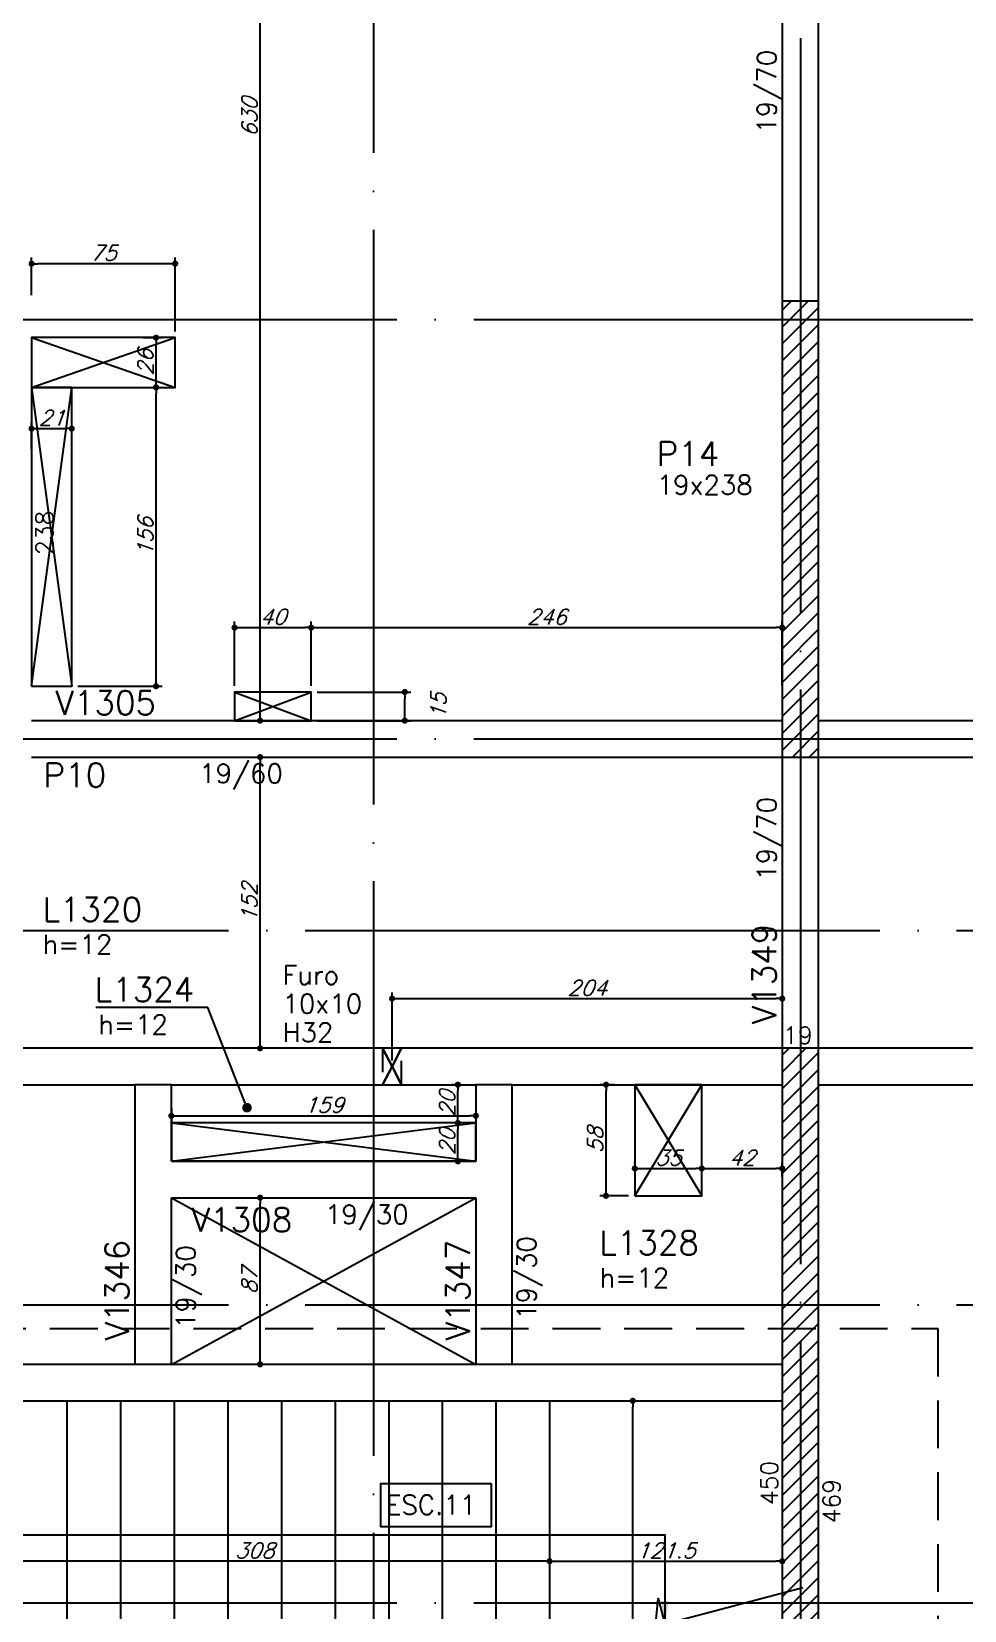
# Model space of a CAD drawing. Extents: x -5051 to 5519, y -2218 to 2282.
# Drawn here: x 204 to 691, y 200 to 1024 of the extents above; entities that cross this region are included whole.
import ezdxf
from ezdxf import colors
from ezdxf.entities.mleader import LeaderData, LeaderLine
from ezdxf.enums import TextEntityAlignment as Align
from ezdxf.math import Vec2, Vec3

# ---------------------------------------------------------------- set-up
doc = ezdxf.new("R2010")
doc.units = 0
doc.header["$LTSCALE"] = 50
doc.header["$MEASUREMENT"] = 0
for name, pattern in [('DASHED', [0.75, 0.5, -0.25]), ('EIXO', [6.8, 6, -0.4, 0, -0.4]), ('HIDDEN', [0.375, 0.25, -0.125])]:
    doc.linetypes.add(name, pattern=pattern)
doc.layers.get('0').update_dxf_attribs({"linetype": 'CONTINUOUS'})
doc.layers.get('DEFPOINTS').update_dxf_attribs({"linetype": 'CONTINUOUS'})
for name, color, linetype in [('F-AUX', 2, 'CONTINUOUS'), ('F-AUX-RED', 1, 'CONTINUOUS'), ('F-COTAS', 106, 'CONTINUOUS'), ('F-COTAS-FUROS', 50, 'CONTINUOUS'), ('F-COTAS-FUROS VIGA', 50, 'CONTINUOUS'), ('F-EIXO', 12, 'EIXO'), ('F-ESCADAS', 2, 'CONTINUOUS'), ('F-FURO-PAREDE', 2, 'HIDDEN'), ('F-FURO-PAREDE-TEXTOS', 2, 'CONTINUOUS'), ('F-LAJES-DIM', 2, 'CONTINUOUS'), ('F-LAJES-NOME', 4, 'CONTINUOUS'), ('F-NÍVEL-PLANTA', 2, 'CONTINUOUS'), ('F-PILARES-DIM', 172, 'CONTINUOUS'), ('F-PILARES-HACH', 174, 'CONTINUOUS'), ('F-PILARES-NOME', 170, 'CONTINUOUS'), ('F-PILARES-S', 170, 'CONTINUOUS'), ('F-TEXTO', 6, 'CONTINUOUS'), ('F-TEXTO ESCADA', 2, 'CONTINUOUS'), ('F-TEXTO-YELLOW', 2, 'CONTINUOUS'), ('F-VIGAS', 3, 'CONTINUOUS'), ('F-VIGAS-DIM', 2, 'CONTINUOUS'), ('F-VIGAS-NOME', 4, 'CONTINUOUS'), ('F-VÃO', 1, 'CONTINUOUS')]:
    doc.layers.add(name, color=color, linetype=linetype)
doc.layers.add('F-DESNIVEL-2', color=7, linetype='CONTINUOUS', true_color=0xffd1e8)
doc.styles.add('5385-ARQ-PB-BAS-PLA-TER-TORRE-A-106-TXT$0$R60-75', font='simplex.shx', dxfattribs={"height": 0.1125})
doc.styles.add('CP-TEXT-INCL', font='simplex.shx', dxfattribs={"oblique": 20})
doc.styles.add('MCP', font='simplex.shx')
doc.styles.add('ROMANS', font='simplex.shx')
doc.styles.get("Standard").update_dxf_attribs({"font": 'simplex.shx'})
doc.dimstyles.new('CP-COTAS-50', dxfattribs={"dimscale": 0.64, "dimtxt": 12.5, "dimasz": 5, "dimexe": 5, "dimexo": 5, "dimgap": 2.5, "dimtad": 1, "dimdec": 1, "dimdsep": 46, "dimtxsty": 'CP-TEXT-INCL', "dimblk1": 'DOT', "dimblk2": 'DOT', "dimsah": 1, "dimcen": 9, "dimclrd": 256, "dimclre": 256, "dimclrt": 256, "dimadec": 0, "dimazin": 0, "dimtfac": 1, "dimtdec": 1, "dimtmove": 2, "dimatfit": 3, "dimldrblk": 'DOT', "dimfxl": 5, "dimtolj": 1, "dimarcsym": 0})

# ---------------------------------------------------------------- blocks, each defined once
blk = doc.blocks.new('*U3')
at = {"layer": 'F-EIXO'}
blk.add_line((0, 0), (7197, 0), dxfattribs=at)
at = {"layer": 'F-TEXTO', "style": 'ROMANS'}
blk.add_attdef('EIXO', text='', height=17.5, dxfattribs=at).set_placement((-28.2072, 0), align=Align.MIDDLE_CENTER)
blk = doc.blocks.new('*U4')
at = {"layer": 'F-EIXO'}
blk.add_line((0, 0), (7285, 0), dxfattribs=at)
at = {"layer": 'F-TEXTO', "style": 'ROMANS'}
blk.add_attdef('EIXO', text='', height=17.5, dxfattribs=at).set_placement((-28.2072, 0), align=Align.MIDDLE_CENTER)
blk = doc.blocks.new('*U203')
at = {"layer": 'F-EIXO'}
blk.add_line((0, 0), (0, -2495.78), dxfattribs=at)
at = {"layer": 'F-TEXTO', "style": 'ROMANS'}
blk.add_attdef('EIXO', text='', height=17.5, rotation=360, dxfattribs=at).set_placement((0, 28.21), align=Align.MIDDLE_CENTER)
blk = doc.blocks.new('*U215')
at = {"layer": 'F-EIXO'}
blk.add_line((0, 0), (0, -2395.78), dxfattribs=at)
at = {"layer": 'F-TEXTO', "style": 'ROMANS'}
blk.add_attdef('EIXO', text='', height=17.5, rotation=360, dxfattribs=at).set_placement((0, 28.21), align=Align.MIDDLE_CENTER)
blk = doc.blocks.new('_DOT')
at = {"color": 0, "linetype": 'ByBlock'}
blk.add_line((-0.5, 0), (-1, 0), dxfattribs=at)
at = {"color": 0, "linetype": 'ByBlock', "const_width": 0.5}
blk.add_lwpolyline([(-0.25, 0, 1), (0.25, 0, 1)], format="xyb", close=True, dxfattribs=at)
blk = doc.blocks.new('*D62')
at = {"layer": 'DEFPOINTS', "color": 0, "linetype": 'Continuous', "transparency": 16777216}
for p in [(517.95, 309.5), (517.95, 309.5), (517.95, 43.5)]:
    blk.add_point(p, dxfattribs=at)
at = {"layer": 'F-COTAS', "linetype": 'Continuous', "lineweight": -2, "transparency": 16777216}
blk.add_line((517.95, 46.7), (517.95, 306.3), dxfattribs=at)
at = {"layer": 'F-COTAS', "linetype": 'Continuous', "lineweight": -2, "transparency": 16777216, "xscale": 3.2, "yscale": 3.2, "zscale": 3.2}
for p, rotation in [((517.95, 309.5), 90), ((517.95, 43.5), 270)]:
    blk.add_blockref('_DOT', p, dxfattribs=dict(at, rotation=rotation))
at = {"layer": 'F-COTAS', "linetype": 'Continuous', "transparency": 16777216, "insert": (512.35, 176.5), "char_height": 8, "attachment_point": 5, "rotation": 90, "style": 'CP-TEXT-INCL'}
blk.add_mtext('\\A1;266', dxfattribs=at)
blk = doc.blocks.new('*D63')
at = {"layer": 'DEFPOINTS', "color": 0, "linetype": 'Continuous', "transparency": 16777216}
for p in [(323.36, 415.5), (323.36, 415.5), (323.36, 328.5)]:
    blk.add_point(p, dxfattribs=at)
at = {"layer": 'F-COTAS', "linetype": 'Continuous', "lineweight": -2, "transparency": 16777216}
blk.add_line((323.36, 331.7), (323.36, 412.3), dxfattribs=at)
at = {"layer": 'F-COTAS', "linetype": 'Continuous', "lineweight": -2, "transparency": 16777216, "xscale": 3.2, "yscale": 3.2, "zscale": 3.2}
for p, rotation in [((323.36, 415.5), 90), ((323.36, 328.5), 270)]:
    blk.add_blockref('_DOT', p, dxfattribs=dict(at, rotation=rotation))
at = {"layer": 'F-COTAS', "linetype": 'Continuous', "transparency": 16777216, "insert": (317.76, 372), "char_height": 8, "attachment_point": 5, "rotation": 90, "style": 'CP-TEXT-INCL'}
blk.add_mtext('\\A1;87', dxfattribs=at)
blk = doc.blocks.new('*D64')
at = {"layer": 'DEFPOINTS', "color": 0, "linetype": 'Continuous', "transparency": 16777216}
for p in [(323.36, 645.5), (323.36, 645.5), (323.36, 493.5)]:
    blk.add_point(p, dxfattribs=at)
at = {"layer": 'F-COTAS', "linetype": 'Continuous', "lineweight": -2, "transparency": 16777216}
blk.add_line((323.36, 496.7), (323.36, 642.3), dxfattribs=at)
at = {"layer": 'F-COTAS', "linetype": 'Continuous', "lineweight": -2, "transparency": 16777216, "xscale": 3.2, "yscale": 3.2, "zscale": 3.2}
for p, rotation in [((323.36, 645.5), 90), ((323.36, 493.5), 270)]:
    blk.add_blockref('_DOT', p, dxfattribs=dict(at, rotation=rotation))
at = {"layer": 'F-COTAS', "linetype": 'Continuous', "transparency": 16777216, "insert": (317.76, 569.5), "char_height": 8, "attachment_point": 5, "rotation": 90, "style": 'CP-TEXT-INCL'}
blk.add_mtext('\\A1;152', dxfattribs=at)
blk = doc.blocks.new('*D65')
at = {"layer": 'DEFPOINTS', "color": 0, "linetype": 'Continuous', "transparency": 16777216}
for p in [(323.36, 1294.5), (323.36, 1294.5), (323.36, 664.5)]:
    blk.add_point(p, dxfattribs=at)
at = {"layer": 'F-COTAS', "linetype": 'Continuous', "lineweight": -2, "transparency": 16777216}
blk.add_line((323.36, 667.7), (323.36, 1291.3), dxfattribs=at)
at = {"layer": 'F-COTAS', "linetype": 'Continuous', "lineweight": -2, "transparency": 16777216, "xscale": 3.2, "yscale": 3.2, "zscale": 3.2}
for p, rotation in [((323.36, 1294.5), 90), ((323.36, 664.5), 270)]:
    blk.add_blockref('_DOT', p, dxfattribs=dict(at, rotation=rotation))
at = {"layer": 'F-COTAS', "linetype": 'Continuous', "transparency": 16777216, "insert": (317.76, 979.5), "char_height": 8, "attachment_point": 5, "rotation": 90, "style": 'CP-TEXT-INCL'}
blk.add_mtext('\\A1;630', dxfattribs=at)
blk = doc.blocks.new('*U304')
at = {"layer": 'F-VÃO'}
for p, q in [((0, 0), (159, 20)), ((0, 20), (159, 0))]:
    blk.add_line(p, q, dxfattribs=at)
at = {"layer": 'F-VÃO', "color": 3}
blk.add_lwpolyline([(0, 0), (159, 0), (159, 20), (0, 20)], close=True, dxfattribs=at)
blk = doc.blocks.new('*U310')
at = {"layer": 'F-VÃO'}
for p, q in [((0, 0), (35, 58)), ((0, 58), (35, 0))]:
    blk.add_line(p, q, dxfattribs=at)
at = {"layer": 'F-VÃO', "color": 3}
blk.add_lwpolyline([(0, 0), (35, 0), (35, 58), (0, 58)], close=True, dxfattribs=at)
blk = doc.blocks.new('*U313')
at = {"layer": 'F-VÃO'}
for p, q in [((0, 0), (21, 156)), ((0, 156), (21, 0))]:
    blk.add_line(p, q, dxfattribs=at)
at = {"layer": 'F-VÃO', "color": 3}
blk.add_lwpolyline([(0, 0), (21, 0), (21, 156), (0, 156)], close=True, dxfattribs=at)
blk = doc.blocks.new('*D316')
at = {"layer": 'DEFPOINTS', "color": 0, "linetype": 'Continuous', "transparency": 16777216}
for p in [(262.88, 838.5), (269.02, 838.5), (225, 682.5)]:
    blk.add_point(p, dxfattribs=at)
at = {"layer": 'F-COTAS-FUROS', "linetype": 'Continuous', "lineweight": -2, "transparency": 16777216}
for p, q in [((266.08, 838.5), (272.22, 838.5)), ((269.02, 685.7), (269.02, 835.3)), ((228.2, 682.5), (272.22, 682.5))]:
    blk.add_line(p, q, dxfattribs=at)
at = {"layer": 'F-COTAS-FUROS', "linetype": 'Continuous', "lineweight": -2, "transparency": 16777216, "xscale": 3.2, "yscale": 3.2, "zscale": 3.2}
for p, rotation in [((269.02, 838.5), 90), ((269.02, 682.5), 270)]:
    blk.add_blockref('_DOT', p, dxfattribs=dict(at, rotation=rotation))
at = {"layer": 'F-COTAS-FUROS', "linetype": 'Continuous', "transparency": 16777216, "insert": (263.42, 760.5), "char_height": 8, "attachment_point": 5, "rotation": 90, "style": 'CP-TEXT-INCL'}
blk.add_mtext('\\A1;156', dxfattribs=at)
blk = doc.blocks.new('*D317')
at = {"layer": 'DEFPOINTS', "color": 0, "linetype": 'Continuous', "transparency": 16777216}
for p in [(225, 816.98), (204, 803.1), (225, 806.16)]:
    blk.add_point(p, dxfattribs=at)
at = {"layer": 'F-COTAS-FUROS', "linetype": 'Continuous', "lineweight": -2, "transparency": 16777216}
for p, q in [((204, 806.3), (204, 820.18)), ((207.2, 816.98), (221.8, 816.98)), ((225, 809.36), (225, 820.18))]:
    blk.add_line(p, q, dxfattribs=at)
at = {"layer": 'F-COTAS-FUROS', "linetype": 'Continuous', "lineweight": -2, "transparency": 16777216, "xscale": 3.2, "yscale": 3.2, "zscale": 3.2, "rotation": 180}
blk.add_blockref('_DOT', (204, 816.98), dxfattribs=at)
at = {"layer": 'F-COTAS-FUROS', "linetype": 'Continuous', "lineweight": -2, "transparency": 16777216, "xscale": 3.2, "yscale": 3.2, "zscale": 3.2}
blk.add_blockref('_DOT', (225, 816.98), dxfattribs=at)
at = {"layer": 'F-COTAS-FUROS', "linetype": 'Continuous', "transparency": 16777216, "insert": (214.5, 822.58), "char_height": 8, "attachment_point": 5, "style": 'CP-TEXT-INCL'}
blk.add_mtext('\\A1;21', dxfattribs=at)
blk = doc.blocks.new('*U307')
at = {"layer": 'F-VÃO'}
for p, q in [((0, 0), (40, 15)), ((0, 15), (40, 0))]:
    blk.add_line(p, q, dxfattribs=at)
at = {"layer": 'F-VÃO', "color": 3}
blk.add_lwpolyline([(0, 0), (40, 0), (40, 15), (0, 15)], close=True, dxfattribs=at)
blk = doc.blocks.new('*D318')
at = {"layer": 'DEFPOINTS', "color": 0, "linetype": 'Continuous', "transparency": 16777216}
for p in [(350, 713.1), (310, 679.48), (350, 679.48)]:
    blk.add_point(p, dxfattribs=at)
at = {"layer": 'F-COTAS-FUROS', "linetype": 'Continuous', "lineweight": -2, "transparency": 16777216}
for p, q in [((310, 682.68), (310, 716.3)), ((313.2, 713.1), (346.8, 713.1)), ((350, 682.68), (350, 716.3))]:
    blk.add_line(p, q, dxfattribs=at)
at = {"layer": 'F-COTAS-FUROS', "linetype": 'Continuous', "lineweight": -2, "transparency": 16777216, "xscale": 3.2, "yscale": 3.2, "zscale": 3.2, "rotation": 180}
blk.add_blockref('_DOT', (310, 713.1), dxfattribs=at)
at = {"layer": 'F-COTAS-FUROS', "linetype": 'Continuous', "lineweight": -2, "transparency": 16777216, "xscale": 3.2, "yscale": 3.2, "zscale": 3.2}
blk.add_blockref('_DOT', (350, 713.1), dxfattribs=at)
at = {"layer": 'F-COTAS-FUROS', "linetype": 'Continuous', "transparency": 16777216, "insert": (330, 718.7), "char_height": 8, "attachment_point": 5, "style": 'CP-TEXT-INCL'}
blk.add_mtext('\\A1;40', dxfattribs=at)
blk = doc.blocks.new('*D319')
at = {"layer": 'DEFPOINTS', "color": 0, "linetype": 'Continuous', "transparency": 16777216}
for p in [(596, 713.1), (350, 679.48), (596, 679.48)]:
    blk.add_point(p, dxfattribs=at)
at = {"layer": 'F-COTAS-FUROS', "linetype": 'Continuous', "lineweight": -2, "transparency": 16777216}
for p, q in [((350, 682.68), (350, 716.3)), ((353.2, 713.1), (592.8, 713.1)), ((596, 682.68), (596, 716.3))]:
    blk.add_line(p, q, dxfattribs=at)
at = {"layer": 'F-COTAS-FUROS', "linetype": 'Continuous', "lineweight": -2, "transparency": 16777216, "xscale": 3.2, "yscale": 3.2, "zscale": 3.2, "rotation": 180}
blk.add_blockref('_DOT', (350, 713.1), dxfattribs=at)
at = {"layer": 'F-COTAS-FUROS', "linetype": 'Continuous', "lineweight": -2, "transparency": 16777216, "xscale": 3.2, "yscale": 3.2, "zscale": 3.2}
blk.add_blockref('_DOT', (596, 713.1), dxfattribs=at)
at = {"layer": 'F-COTAS-FUROS', "linetype": 'Continuous', "transparency": 16777216, "insert": (473, 718.7), "char_height": 8, "attachment_point": 5, "style": 'CP-TEXT-INCL'}
blk.add_mtext('\\A1;246', dxfattribs=at)
blk = doc.blocks.new('*D320')
at = {"layer": 'DEFPOINTS', "color": 0, "linetype": 'Continuous', "transparency": 16777216}
for p in [(350, 679.48), (398.89, 679.48), (350, 664.5)]:
    blk.add_point(p, dxfattribs=at)
at = {"layer": 'F-COTAS-FUROS', "linetype": 'Continuous', "lineweight": -2, "transparency": 16777216}
for p, q in [((353.2, 679.48), (402.09, 679.48)), ((398.89, 667.7), (398.89, 676.28)), ((353.2, 664.5), (402.09, 664.5))]:
    blk.add_line(p, q, dxfattribs=at)
at = {"layer": 'F-COTAS-FUROS', "linetype": 'Continuous', "lineweight": -2, "transparency": 16777216, "xscale": 3.2, "yscale": 3.2, "zscale": 3.2}
for p, rotation in [((398.89, 679.48), 90), ((398.89, 664.5), 270)]:
    blk.add_blockref('_DOT', p, dxfattribs=dict(at, rotation=rotation))
at = {"layer": 'F-COTAS-FUROS', "linetype": 'Continuous', "transparency": 16777216, "insert": (416.49, 671.99), "char_height": 8, "attachment_point": 5, "rotation": 90, "style": 'CP-TEXT-INCL'}
blk.add_mtext('\\A1;15', dxfattribs=at)
blk = doc.blocks.new('*D321')
at = {"layer": 'DEFPOINTS', "color": 0, "linetype": 'Continuous', "transparency": 16777216}
for p in [(277, 465.35), (436, 465.35), (436, 458.29)]:
    blk.add_point(p, dxfattribs=at)
at = {"layer": 'F-COTAS-FUROS', "linetype": 'Continuous', "lineweight": -2, "transparency": 16777216}
for p, q in [((277, 462.15), (277, 455.09)), ((436, 462.15), (436, 455.09)), ((280.2, 458.29), (432.8, 458.29))]:
    blk.add_line(p, q, dxfattribs=at)
at = {"layer": 'F-COTAS-FUROS', "linetype": 'Continuous', "lineweight": -2, "transparency": 16777216, "xscale": 3.2, "yscale": 3.2, "zscale": 3.2, "rotation": 180}
blk.add_blockref('_DOT', (277, 458.29), dxfattribs=at)
at = {"layer": 'F-COTAS-FUROS', "linetype": 'Continuous', "lineweight": -2, "transparency": 16777216, "xscale": 3.2, "yscale": 3.2, "zscale": 3.2}
blk.add_blockref('_DOT', (436, 458.29), dxfattribs=at)
at = {"layer": 'F-COTAS-FUROS', "linetype": 'Continuous', "transparency": 16777216, "insert": (356.5, 463.89), "char_height": 8, "attachment_point": 5, "style": 'CP-TEXT-INCL'}
blk.add_mtext('\\A1;159', dxfattribs=at)
blk = doc.blocks.new('*D322')
at = {"layer": 'DEFPOINTS', "color": 0, "linetype": 'Continuous', "transparency": 16777216}
for p in [(426.64, 454.5), (430.62, 454.5), (430.62, 434.5)]:
    blk.add_point(p, dxfattribs=at)
at = {"layer": 'F-COTAS-FUROS', "linetype": 'Continuous', "lineweight": -2, "transparency": 16777216}
for p, q in [((427.42, 454.5), (423.44, 454.5)), ((426.64, 437.7), (426.64, 451.3)), ((427.42, 434.5), (423.44, 434.5))]:
    blk.add_line(p, q, dxfattribs=at)
at = {"layer": 'F-COTAS-FUROS', "linetype": 'Continuous', "lineweight": -2, "transparency": 16777216, "xscale": 3.2, "yscale": 3.2, "zscale": 3.2}
for p, rotation in [((426.64, 454.5), 90), ((426.64, 434.5), 270)]:
    blk.add_blockref('_DOT', p, dxfattribs=dict(at, rotation=rotation))
at = {"layer": 'F-COTAS-FUROS', "linetype": 'Continuous', "transparency": 16777216, "insert": (421.04, 444.5), "char_height": 8, "attachment_point": 5, "rotation": 90, "style": 'CP-TEXT-INCL'}
blk.add_mtext('\\A1;20', dxfattribs=at)
blk = doc.blocks.new('*D323')
at = {"layer": 'DEFPOINTS', "color": 0, "linetype": 'Continuous', "transparency": 16777216}
for p in [(426.64, 474.5), (431.59, 474.5), (431.59, 454.5)]:
    blk.add_point(p, dxfattribs=at)
at = {"layer": 'F-COTAS-FUROS', "linetype": 'Continuous', "lineweight": -2, "transparency": 16777216}
for p, q in [((428.39, 474.5), (423.44, 474.5)), ((426.64, 457.7), (426.64, 471.3)), ((428.39, 454.5), (423.44, 454.5))]:
    blk.add_line(p, q, dxfattribs=at)
at = {"layer": 'F-COTAS-FUROS', "linetype": 'Continuous', "lineweight": -2, "transparency": 16777216, "xscale": 3.2, "yscale": 3.2, "zscale": 3.2}
for p, rotation in [((426.64, 474.5), 90), ((426.64, 454.5), 270)]:
    blk.add_blockref('_DOT', p, dxfattribs=dict(at, rotation=rotation))
at = {"layer": 'F-COTAS-FUROS', "linetype": 'Continuous', "transparency": 16777216, "insert": (421.04, 464.5), "char_height": 8, "attachment_point": 5, "rotation": 90, "style": 'CP-TEXT-INCL'}
blk.add_mtext('\\A1;20', dxfattribs=at)
blk = doc.blocks.new('*D324')
at = {"layer": 'DEFPOINTS', "color": 0, "linetype": 'Continuous', "transparency": 16777216}
for p in [(519, 430.27), (554, 430.77), (554, 430.27)]:
    blk.add_point(p, dxfattribs=at)
at = {"layer": 'F-COTAS-FUROS', "linetype": 'Continuous', "lineweight": -2, "transparency": 16777216}
for p, q in [((519, 433.47), (519, 433.97)), ((522.2, 430.77), (550.8, 430.77)), ((554, 433.47), (554, 433.97))]:
    blk.add_line(p, q, dxfattribs=at)
at = {"layer": 'F-COTAS-FUROS', "linetype": 'Continuous', "lineweight": -2, "transparency": 16777216, "xscale": 3.2, "yscale": 3.2, "zscale": 3.2, "rotation": 180}
blk.add_blockref('_DOT', (519, 430.77), dxfattribs=at)
at = {"layer": 'F-COTAS-FUROS', "linetype": 'Continuous', "lineweight": -2, "transparency": 16777216, "xscale": 3.2, "yscale": 3.2, "zscale": 3.2}
blk.add_blockref('_DOT', (554, 430.77), dxfattribs=at)
at = {"layer": 'F-COTAS-FUROS', "linetype": 'Continuous', "transparency": 16777216, "insert": (536.5, 436.37), "char_height": 8, "attachment_point": 5, "style": 'CP-TEXT-INCL'}
blk.add_mtext('\\A1;35', dxfattribs=at)
blk = doc.blocks.new('*D325')
at = {"layer": 'DEFPOINTS', "color": 0, "linetype": 'Continuous', "transparency": 16777216}
for p in [(596, 430.77), (554, 423.26), (596, 423.26)]:
    blk.add_point(p, dxfattribs=at)
at = {"layer": 'F-COTAS-FUROS', "linetype": 'Continuous', "lineweight": -2, "transparency": 16777216}
for p, q in [((554, 426.46), (554, 433.97)), ((557.2, 430.77), (592.8, 430.77)), ((596, 426.46), (596, 433.97))]:
    blk.add_line(p, q, dxfattribs=at)
at = {"layer": 'F-COTAS-FUROS', "linetype": 'Continuous', "lineweight": -2, "transparency": 16777216, "xscale": 3.2, "yscale": 3.2, "zscale": 3.2, "rotation": 180}
blk.add_blockref('_DOT', (554, 430.77), dxfattribs=at)
at = {"layer": 'F-COTAS-FUROS', "linetype": 'Continuous', "lineweight": -2, "transparency": 16777216, "xscale": 3.2, "yscale": 3.2, "zscale": 3.2}
blk.add_blockref('_DOT', (596, 430.77), dxfattribs=at)
at = {"layer": 'F-COTAS-FUROS', "linetype": 'Continuous', "transparency": 16777216, "insert": (575, 436.37), "char_height": 8, "attachment_point": 5, "style": 'CP-TEXT-INCL'}
blk.add_mtext('\\A1;42', dxfattribs=at)
blk = doc.blocks.new('*D326')
at = {"layer": 'DEFPOINTS', "color": 0, "linetype": 'Continuous', "transparency": 16777216}
for p in [(503.99, 474.5), (511.38, 474.5), (519, 416.5)]:
    blk.add_point(p, dxfattribs=at)
at = {"layer": 'F-COTAS-FUROS', "linetype": 'Continuous', "lineweight": -2, "transparency": 16777216}
for p, q in [((508.18, 474.5), (500.79, 474.5)), ((503.99, 419.7), (503.99, 471.3)), ((515.8, 416.5), (500.79, 416.5))]:
    blk.add_line(p, q, dxfattribs=at)
at = {"layer": 'F-COTAS-FUROS', "linetype": 'Continuous', "lineweight": -2, "transparency": 16777216, "xscale": 3.2, "yscale": 3.2, "zscale": 3.2}
for p, rotation in [((503.99, 474.5), 90), ((503.99, 416.5), 270)]:
    blk.add_blockref('_DOT', p, dxfattribs=dict(at, rotation=rotation))
at = {"layer": 'F-COTAS-FUROS', "linetype": 'Continuous', "transparency": 16777216, "insert": (498.39, 445.5), "char_height": 8, "attachment_point": 5, "rotation": 90, "style": 'CP-TEXT-INCL'}
blk.add_mtext('\\A1;58', dxfattribs=at)
blk = doc.blocks.new('*U327')
at = {"layer": 'F-VÃO'}
for p, q in [((0, 0), (75, 26)), ((0, 26), (75, 0))]:
    blk.add_line(p, q, dxfattribs=at)
at = {"layer": 'F-VÃO', "color": 3}
blk.add_lwpolyline([(0, 0), (75, 0), (75, 26), (0, 26)], close=True, dxfattribs=at)
blk = doc.blocks.new('*D330')
at = {"layer": 'DEFPOINTS', "color": 0, "linetype": 'Continuous', "transparency": 16777216}
for p in [(259.09, 864.5), (269.02, 864.5), (259.09, 838.5)]:
    blk.add_point(p, dxfattribs=at)
at = {"layer": 'F-COTAS-FUROS', "linetype": 'Continuous', "lineweight": -2, "transparency": 16777216}
for p, q in [((262.29, 864.5), (272.22, 864.5)), ((269.02, 841.7), (269.02, 861.3)), ((262.29, 838.5), (272.22, 838.5))]:
    blk.add_line(p, q, dxfattribs=at)
at = {"layer": 'F-COTAS-FUROS', "linetype": 'Continuous', "lineweight": -2, "transparency": 16777216, "xscale": 3.2, "yscale": 3.2, "zscale": 3.2}
for p, rotation in [((269.02, 864.5), 90), ((269.02, 838.5), 270)]:
    blk.add_blockref('_DOT', p, dxfattribs=dict(at, rotation=rotation))
at = {"layer": 'F-COTAS-FUROS', "linetype": 'Continuous', "transparency": 16777216, "insert": (263.42, 851.5), "char_height": 8, "attachment_point": 5, "rotation": 90, "style": 'CP-TEXT-INCL'}
blk.add_mtext('\\A1;26', dxfattribs=at)
blk = doc.blocks.new('*D331')
at = {"layer": 'DEFPOINTS', "color": 0, "linetype": 'Continuous', "transparency": 16777216}
for p in [(204, 903.07), (204, 883.5), (279, 864.5)]:
    blk.add_point(p, dxfattribs=at)
at = {"layer": 'F-COTAS-FUROS', "linetype": 'Continuous', "lineweight": -2, "transparency": 16777216}
for p, q in [((204, 886.7), (204, 906.27)), ((275.8, 903.07), (207.2, 903.07)), ((279, 867.7), (279, 906.27))]:
    blk.add_line(p, q, dxfattribs=at)
at = {"layer": 'F-COTAS-FUROS', "linetype": 'Continuous', "lineweight": -2, "transparency": 16777216, "xscale": 3.2, "yscale": 3.2, "zscale": 3.2, "rotation": 180}
blk.add_blockref('_DOT', (204, 903.07), dxfattribs=at)
at = {"layer": 'F-COTAS-FUROS', "linetype": 'Continuous', "lineweight": -2, "transparency": 16777216, "xscale": 3.2, "yscale": 3.2, "zscale": 3.2}
blk.add_blockref('_DOT', (279, 903.07), dxfattribs=at)
at = {"layer": 'F-COTAS-FUROS', "linetype": 'Continuous', "transparency": 16777216, "insert": (241.5, 908.67), "char_height": 8, "attachment_point": 5, "style": 'CP-TEXT-INCL'}
blk.add_mtext('\\A1;75', dxfattribs=at)
blk = doc.blocks.new('*D380')
at = {"layer": 'DEFPOINTS', "color": 0, "linetype": 'Continuous', "transparency": 16777216}
for p in [(596, 533.12), (596, 519.44), (392.24, 484)]:
    blk.add_point(p, dxfattribs=at)
at = {"layer": 'F-COTAS-FUROS VIGA', "linetype": 'Continuous', "lineweight": -2, "transparency": 16777216}
for p, q in [((596, 529.92), (596, 516.24)), ((392.24, 487.2), (392.24, 522.64)), ((395.44, 519.44), (592.8, 519.44))]:
    blk.add_line(p, q, dxfattribs=at)
at = {"layer": 'F-COTAS-FUROS VIGA', "linetype": 'Continuous', "lineweight": -2, "transparency": 16777216, "xscale": 3.2, "yscale": 3.2, "zscale": 3.2, "rotation": 180}
blk.add_blockref('_DOT', (392.24, 519.44), dxfattribs=at)
at = {"layer": 'F-COTAS-FUROS VIGA', "linetype": 'Continuous', "lineweight": -2, "transparency": 16777216, "xscale": 3.2, "yscale": 3.2, "zscale": 3.2}
blk.add_blockref('_DOT', (596, 519.44), dxfattribs=at)
at = {"layer": 'F-COTAS-FUROS VIGA', "linetype": 'Continuous', "transparency": 16777216, "insert": (494.12, 525.04), "char_height": 8, "attachment_point": 5, "style": 'CP-TEXT-INCL'}
blk.add_mtext('\\A1;204', dxfattribs=at)
blk = doc.blocks.new('*U540')
at = {"layer": 'F-LAJES-DIM', "color": 1}
blk.add_lwpolyline([(0, 0), (21.4, 0), (21.4, 16), (0, 16)], close=True, dxfattribs=at)
at = {"layer": 'F-LAJES-DIM', "style": 'MCP'}
blk.add_attdef('DIM', text='', height=10, dxfattribs=at).set_placement((10.7, 8), align=Align.MIDDLE_CENTER)
blk = doc.blocks.new('Nível - Planta')
at = {"layer": 'F-NÍVEL-PLANTA'}
h = blk.add_hatch(color=71, dxfattribs=at)
h.paths.add_polyline_path([(0, 0), (0, 0.26, 0.414214), (-0.26, 0)])
h.paths.add_polyline_path([(0.26, 0), (0, 0), (0, -0.26, 0.414214)])
for p, q in [((0, -0.469), (0, 0.469)), ((-0.469, 0), (1.704, 0))]:
    blk.add_line(p, q, dxfattribs=at)
blk.add_circle((0, 0), 0.26, dxfattribs=at)
at = {"layer": 'F-TEXTO', "color": 3, "style": 'MCP'}
blk.add_attdef('NÍVEL', (0.333, 0.102), '', height=0.2, dxfattribs=at)
blk = doc.blocks.new('A$C0EC531D6')
at = {"layer": 'F-AUX'}
h = blk.add_hatch(color=1, dxfattribs=at)
edge = h.paths.add_edge_path()
edge.add_arc((-429.5, 196), 3, 0, 360)
at = {"layer": 'F-DESNIVEL-2'}
h = blk.add_hatch(color=256, dxfattribs=at)
h.dxf.hatch_style = 1
h.paths.add_polyline_path([(-429.5, 0), (-577, 0), (-577, 266), (-429.5, 266)])
at = {"layer": 'F-AUX', "color": 1}
for points in [[(-429.5, 196), (-61.28, 196), (-61.28, 63), (-429, 63)], [(-133.85, 132.44), (-66.11, 148.22), (-64.78, 162.78), (-57.77, 136.22), (-56.44, 150.78), (10.81, 168.54)]]:
    blk.add_lwpolyline(points, dxfattribs=at)
blk.add_circle((-429.5, 196), 3, dxfattribs=at)
for points in [[(-59.28, 161.5), (-61.28, 149.5), (-63.28, 161.5)], [(-417, 65), (-429, 63), (-417, 61)]]:
    blk.add_solid(points, dxfattribs=at)
at = {"layer": 'F-DESNIVEL-2'}
blk.add_lwpolyline([(-429.5, 0), (-577, 0), (-577, 266), (-429.5, 266)], close=True, dxfattribs=at)
at = {"layer": 'F-ESCADAS'}
for p, q in [((-429.5, 266), (-429.5, 0)), ((-401.5, 266), (-401.5, 0)), ((-373.5, 266), (-373.5, 0)), ((-345.5, 266), (-345.5, 0)), ((-317.5, 266), (-317.5, 0)), ((-289.5, 266), (-289.5, 0)), ((-261.5, 266), (-261.5, 0)), ((-233.5, 266), (-233.5, 0)), ((-205.5, 266), (-205.5, 0)), ((-177.5, 266), (-177.5, 0)), ((-149.5, 266), (-149.5, 0)), ((-121.5, 266), (-121.5, 0)), ((-121.5, 140), (-429.5, 140)), ((-121.5, 126), (-429.5, 126))]:
    blk.add_line(p, q, dxfattribs=at)
at = {"layer": 'F-TEXTO ESCADA', "color": 1}
for points in [[(-152.02, 222.8), (-152.02, 200.22), (-209.59, 200.22), (-209.59, 222.8)], [(-152.02, 94.3), (-152.02, 71.72), (-209.59, 71.72), (-209.59, 94.3)]]:
    blk.add_lwpolyline(points, close=True, dxfattribs=at)
at = {"layer": 'F-LAJES-DIM', "linetype": 'Continuous', "xscale": 0.8, "yscale": 0.8, "zscale": 0.8}
blk.add_blockref('*U540', (-506.36, 211.89), dxfattribs=at).add_auto_attribs({'DIM': '5'})
at = {"layer": 'F-NÍVEL-PLANTA', "linetype": 'Continuous', "xscale": 50, "yscale": 50, "zscale": 50}
blk.add_blockref('Nível - Planta', (-548.98, 117.7), dxfattribs=at).add_auto_attribs({'NÍVEL': '791.52m'})
at = {"layer": 'F-TEXTO ESCADA', "style": 'ROMANS'}
for s, p in [('ESC.11', (-207, 206.66)), ('ESC.12', (-207, 78.16))]:
    blk.add_text(s, height=10, dxfattribs=at).set_placement(p)
at = {"layer": 'F-TEXTO-YELLOW', "char_height": 10, "width": 122.7592, "attachment_point": 9, "style": '5385-ARQ-PB-BAS-PLA-TER-TORRE-A-106-TXT$0$R60-75'}
for s, insert in [('S', (-446.06, 183.27)), ('D', (-435.35, 58.08))]:
    blk.add_mtext(s, dxfattribs=dict(at, insert=insert))
blk = doc.blocks.new('*D541')
at = {"layer": 'DEFPOINTS', "color": 0, "linetype": 'Continuous', "transparency": 16777216}
for p in [(474.5, 225.73), (596, 225.73), (596, 225.73)]:
    blk.add_point(p, dxfattribs=at)
at = {"layer": 'F-COTAS', "linetype": 'Continuous', "lineweight": -2, "transparency": 16777216}
blk.add_line((477.7, 225.73), (592.8, 225.73), dxfattribs=at)
at = {"layer": 'F-COTAS', "linetype": 'Continuous', "lineweight": -2, "transparency": 16777216, "xscale": 3.2, "yscale": 3.2, "zscale": 3.2, "rotation": 180}
blk.add_blockref('_DOT', (474.5, 225.73), dxfattribs=at)
at = {"layer": 'F-COTAS', "linetype": 'Continuous', "lineweight": -2, "transparency": 16777216, "xscale": 3.2, "yscale": 3.2, "zscale": 3.2}
blk.add_blockref('_DOT', (596, 225.73), dxfattribs=at)
at = {"layer": 'F-COTAS', "linetype": 'Continuous', "transparency": 16777216, "insert": (535.25, 231.33), "char_height": 8, "attachment_point": 5, "style": 'CP-TEXT-INCL'}
blk.add_mtext('\\A1;121.5', dxfattribs=at)
blk = doc.blocks.new('*D542')
at = {"layer": 'DEFPOINTS', "color": 0, "linetype": 'Continuous', "transparency": 16777216}
for p in [(166.5, 225.73), (166.5, 225.73), (474.5, 225.73)]:
    blk.add_point(p, dxfattribs=at)
at = {"layer": 'F-COTAS', "linetype": 'Continuous', "lineweight": -2, "transparency": 16777216}
blk.add_line((471.3, 225.73), (169.7, 225.73), dxfattribs=at)
at = {"layer": 'F-COTAS', "linetype": 'Continuous', "lineweight": -2, "transparency": 16777216, "xscale": 3.2, "yscale": 3.2, "zscale": 3.2, "rotation": 180}
blk.add_blockref('_DOT', (166.5, 225.73), dxfattribs=at)
at = {"layer": 'F-COTAS', "linetype": 'Continuous', "lineweight": -2, "transparency": 16777216, "xscale": 3.2, "yscale": 3.2, "zscale": 3.2}
blk.add_blockref('_DOT', (474.5, 225.73), dxfattribs=at)
at = {"layer": 'F-COTAS', "linetype": 'Continuous', "transparency": 16777216, "insert": (320.5, 231.33), "char_height": 8, "attachment_point": 5, "style": 'CP-TEXT-INCL'}
blk.add_mtext('\\A1;308', dxfattribs=at)

msp = doc.modelspace()

# ---------------------------------------------------------------- hatches: boundary and pattern name
at = {"layer": 'F-PILARES-HACH', "linetype": 'Continuous'}
h = msp.add_hatch(dxfattribs=at)
h.set_pattern_fill('ANSI31', color=256, scale=50, style=0)
h.paths.add_polyline_path([(596, 645.5), (615, 645.5), (615, 883.5), (596, 883.5)], flags=16)
h = msp.add_hatch(dxfattribs=at)
h.set_pattern_fill('ANSI31', color=256, scale=50, style=0)
h.paths.add_polyline_path([(615, 24.5), (615, 493.5), (596, 493.5), (596, 43.5), (376, 43.5), (376, 24.5)], flags=16)

# ---------------------------------------------------------------- linework, layer by layer
at = {"layer": 'F-AUX-RED', "color": 4, "linetype": 'DASHED'}
msp.add_lwpolyline([(-48.962, 347.176), (677.224, 347.176), (677.224, -51.113), (-48.962, -51.113)], close=True, dxfattribs=at)
at = {"layer": 'F-FURO-PAREDE'}
msp.add_lwpolyline([(392.24, 484), (387.24, 474.5), (397.24, 474.5), (392.24, 484), (397.24, 474.5), (397.24, 493.5), (392.24, 484), (397.24, 493.5), (387.24, 493.5), (392.24, 484), (387.24, 493.5), (387.24, 474.5), (392.24, 484)], dxfattribs=at)
at = {"layer": 'F-PILARES-S', "linetype": 'Continuous'}
for points in [[(596, 645.5), (615, 645.5), (615, 883.5), (596, 883.5), (596, 645.5)], [(615, 24.5), (615, 493.5), (596, 493.5), (596, 43.5), (376, 43.5), (376, 24.5), (615, 24.5)]]:
    msp.add_lwpolyline(points, dxfattribs=at)
at = {"layer": 'F-VIGAS'}
for points in [[(596, 1215.5), (596, 883.5)], [(615, 883.5), (615, 1215.5)], [(596, 664.5), (204, 664.5)], [(1276, 664.5), (615, 664.5)], [(204, 645.5), (596, 645.5)], [(596, 645.5), (596, 493.5)], [(615, 493.5), (615, 645.5)], [(615, 645.5), (1276, 645.5)], [(259, 493.5), (19, 493.5)], [(445.5, 493.5), (259, 493.5)], [(596, 493.5), (445.5, 493.5)], [(1276, 493.5), (615, 493.5)], [(19, 474.5), (258, 474.5)], [(258, 474.5), (258, 425)], [(277, 474.5), (258, 474.5)], [(277, 474.5), (436, 474.5)], [(277, 434.5), (277, 474.5)], [(436, 474.5), (436, 434.5)], [(455, 474.5), (436, 474.5)], [(455, 474.5), (596, 474.5)], [(455, 425), (455, 474.5)], [(615, 474.5), (1276, 474.5)], [(436, 434.5), (277, 434.5)], [(258, 425), (258, 328.5)], [(455, 328.5), (455, 425)], [(277, 415.5), (436, 415.5)], [(277, 328.5), (277, 415.5)], [(436, 415.5), (436, 328.5)], [(258, 328.5), (19, 328.5)], [(277, 328.5), (258, 328.5)], [(436, 328.5), (277, 328.5)], [(455, 328.5), (436, 328.5)], [(596, 328.5), (455, 328.5)], [(19, 309.5), (259, 309.5)], [(259, 309.5), (445.5, 309.5)], [(445.5, 309.5), (596, 309.5)]]:
    msp.add_lwpolyline(points, dxfattribs=at)
at = {"layer": 'F-VÃO'}
for p, q in [((277, 328.5), (436, 415.5)), ((277, 415.5), (436, 328.5))]:
    msp.add_line(p, q, dxfattribs=at)

# ---------------------------------------------------------------- block references
at = {"linetype": 'Continuous'}
msp.add_blockref('A$C0EC531D6', (596, 43.5), dxfattribs=at)
at = {"layer": 'F-EIXO', "linetype": 'Continuous'}
for name, p in [('*U203', (605.5, 1701.024)), ('*U215', (382.5, 1601.024)), ('*U3', (-3646.32, 874)), ('*U3', (-3646.32, 655)), ('*U4', (-3734.274, 555)), ('*U4', (-3734.274, 359.5)), ('*U3', (-3646.32, 204))]:
    msp.add_blockref(name, p, dxfattribs=at)
at = {"layer": 'F-VÃO', "linetype": 'Continuous'}
for name, p in [('*U327', (204, 838.5)), ('*U313', (204, 682.5)), ('*U307', (310, 664.475)), ('*U310', (519, 416.5)), ('*U304', (277, 434.5))]:
    msp.add_blockref(name, p, dxfattribs=at)

# ---------------------------------------------------------------- texts
at = {"layer": 'F-FURO-PAREDE-TEXTOS', "linetype": 'Continuous', "style": 'MCP'}
for s, p in [('Furo', (335.062, 526.781)), ('10x10', (335.062, 511.781)), ('H32', (335.062, 496.781))]:
    msp.add_text(s, height=10, dxfattribs=at).set_placement(p)
at = {"layer": 'F-LAJES-DIM', "linetype": 'Continuous', "style": 'MCP'}
for p in [(209.762, 542.732), (238.767, 500.874), (500.558, 368.691)]:
    msp.add_text('h=12', height=10, dxfattribs=at).set_placement(p)
at = {"layer": 'F-LAJES-NOME', "linetype": 'Continuous', "style": 'MCP'}
for s, p in [('L1320', (209.762, 559.732)), ('L1324', (237.04, 517.915)), ('L1328', (500.558, 385.691))]:
    msp.add_text(s, height=12.5, dxfattribs=at).set_placement(p)
at = {"layer": 'F-PILARES-DIM', "linetype": 'Continuous', "style": 'MCP'}
for s, height, p in [('19x238', 10, (530.456, 782.597)), ('19', 9, (596.5, 495.75))]:
    msp.add_text(s, height=height, dxfattribs=at).set_placement(p)
for s, p in [('238', (215.25, 751)), ('450', (593.75, 255)), ('469', (626.25, 245.5))]:
    msp.add_text(s, height=9, rotation=90, dxfattribs=at).set_placement(p)
at = {"layer": 'F-PILARES-NOME', "linetype": 'Continuous', "style": 'MCP'}
for s, p in [('P14', (530.456, 797.597)), ('P10', (210.25, 629.875))]:
    msp.add_text(s, height=12.5, dxfattribs=at).set_placement(p)
at = {"layer": 'F-VIGAS-DIM', "linetype": 'Continuous', "style": 'MCP'}
for s, p in [('19/70', (592.875, 971)), ('19/70', (592.875, 581)), ('19/30', (289.5, 347)), ('19/30', (467.5, 351.75))]:
    msp.add_text(s, height=10, rotation=90, dxfattribs=at).set_placement(p)
for s, p in [('19/60', (291.5, 631.989)), ('19/30', (357.223, 401.809))]:
    msp.add_text(s, height=10, dxfattribs=at).set_placement(p)
at = {"layer": 'F-VIGAS-NOME', "linetype": 'Continuous', "style": 'MCP'}
for s, p in [('V1305', (216.5, 667.625)), ('V1308', (287.571, 397.78))]:
    msp.add_text(s, height=12.5, dxfattribs=at).set_placement(p)
for s, p in [('V1349', (592.875, 506)), ('V1346', (254.875, 341)), ('V1347', (432.875, 341))]:
    msp.add_text(s, height=12.5, rotation=90, dxfattribs=at).set_placement(p)

# ---------------------------------------------------------------- dimensions: what is measured, and where the dimension line sits
at = {"layer": 'F-COTAS', "linetype": 'Continuous'}
for base, p1, p2, picture, middle in [((323.36, 1294.5), (323.36, 664.5), (323.36, 1294.5), '*D65', (317.76, 979.5)), ((323.36, 645.5), (323.36, 493.5), (323.36, 645.5), '*D64', (317.76, 569.5)), ((323.36, 415.5), (323.36, 328.5), (323.36, 415.5), '*D63', (317.76, 372)), ((517.946, 309.5), (517.946, 43.5), (517.946, 309.5), '*D62', (512.346, 176.5))]:
    dim = msp.add_linear_dim(base=base, p1=p1, p2=p2, angle=270, dimstyle='CP-COTAS-50', dxfattribs=at)
    dim.commit()
    dim.dimension.update_dxf_attribs({"geometry": picture, "text_midpoint": middle})
for base, p2, picture, middle in [((166.5, 225.725), (166.5, 225.725), '*D542', (320.5, 231.325)), ((596, 225.725), (596, 225.725), '*D541', (535.25, 231.325))]:
    dim = msp.add_linear_dim(base=base, p1=(474.5, 225.725), p2=p2, dimstyle='CP-COTAS-50', dxfattribs=at)
    dim.commit()
    dim.dimension.update_dxf_attribs({"geometry": picture, "text_midpoint": middle})
at = {"layer": 'F-COTAS-FUROS', "linetype": 'Continuous'}
for base, p1, p2, picture, middle in [((204, 903.065), (279, 864.5), (204, 883.5), '*D331', (241.5, 908.665)), ((225, 816.976), (204, 803.096), (225, 806.158), '*D317', (214.5, 822.576)), ((350, 713.104), (310, 679.475), (350, 679.475), '*D318', (330, 718.704)), ((596, 713.104), (350, 679.475), (596, 679.475), '*D319', (473, 718.704)), ((436, 458.291), (277, 465.355), (436, 465.355), '*D321', (356.5, 463.891)), ((554, 430.772), (519, 430.271), (554, 430.271), '*D324', (536.5, 436.372)), ((596, 430.772), (554, 423.264), (596, 423.264), '*D325', (575, 436.372))]:
    dim = msp.add_linear_dim(base=base, p1=p1, p2=p2, dimstyle='CP-COTAS-50', override={"dimfxl": 7.5}, dxfattribs=at)
    dim.commit()
    dim.dimension.update_dxf_attribs({"geometry": picture, "text_midpoint": middle})
for base, p1, p2, picture, middle in [((269.024, 864.5), (259.089, 838.5), (259.089, 864.5), '*D330', (263.424, 851.5)), ((269.024, 838.5), (225, 682.5), (262.881, 838.5), '*D316', (263.424, 760.5)), ((398.891, 679.475), (350, 664.5), (350, 679.475), '*D320', (416.491, 671.988)), ((426.645, 474.5), (431.591, 454.5), (431.591, 474.5), '*D323', (421.045, 464.5)), ((503.994, 474.5), (519, 416.5), (511.383, 474.5), '*D326', (498.394, 445.5)), ((426.645, 454.5), (430.619, 434.5), (430.619, 454.5), '*D322', (421.045, 444.5))]:
    dim = msp.add_linear_dim(base=base, p1=p1, p2=p2, angle=90, dimstyle='CP-COTAS-50', override={"dimfxl": 7.5}, dxfattribs=at)
    dim.commit()
    dim.dimension.update_dxf_attribs({"geometry": picture, "text_midpoint": middle})
at = {"layer": 'F-COTAS-FUROS VIGA', "linetype": 'Continuous'}
dim = msp.add_linear_dim(base=(596, 519.441), p1=(392.24, 484), p2=(596, 533.116), dimstyle='CP-COTAS-50', override={"dimdec": 0, "dimfxl": 7.5}, dxfattribs=at)
dim.commit()
dim.dimension.update_dxf_attribs({"geometry": '*D380', "text_midpoint": (494.12, 525.041)})

# ---------------------------------------------------------------- leaders
at = {"layer": 'F-AUX-RED', "linetype": 'Continuous'}
ml = msp.add_multileader_mtext('Standard', dxfattribs=at)
ml.set_content('', color=256)
ml.set_leader_properties()
ml.set_arrow_properties(name='DOT')
ml.build(insert=Vec2(0, 0))
ml.multileader.update_dxf_attribs({"text_right_attachment_type": 6, "text_top_attachment_type": 0, "text_bottom_attachment_type": 0, "dogleg_length": 58.307, "arrow_head_size": 5})
ctx = ml.context
ctx.base_point, ctx.char_height, ctx.arrow_head_size, ctx.landing_gap_size, ctx.plane_origin = Vec3(237.554, 517.295), 5, 5, 0.09, Vec3(316.522, 462.482)
ctx.right_attachment, ctx.text_align_type = 6, 2
notes = []
notes.append((ctx, [(0, (1, 1, 0), (296.04, 514.795), (-1, 0), 58.307, [(0, [(316.522, 462.482)], 256, [])])]))
ctx.mtext.insert, ctx.mtext.alignment, ctx.mtext.flow_direction = Vec3(237.644, 519.795), 3, 5
for ctx, leaders in notes:
    for number, flags, end, landing, length, lines in leaders:
        leader = LeaderData()
        leader.index, (leader.has_last_leader_line, leader.has_dogleg_vector, leader.attachment_direction) = number, flags
        leader.last_leader_point, leader.dogleg_vector, leader.dogleg_length = Vec3(end), Vec3(landing), length
        for number, points, colour, breaks in lines:
            line = LeaderLine()
            line.index, line.vertices, line.color, line.breaks = number, Vec3.list(points), colors.encode_raw_color(colour), breaks
            leader.lines.append(line)
        ctx.leaders.append(leader)

doc.saveas('drawing.dxf')
